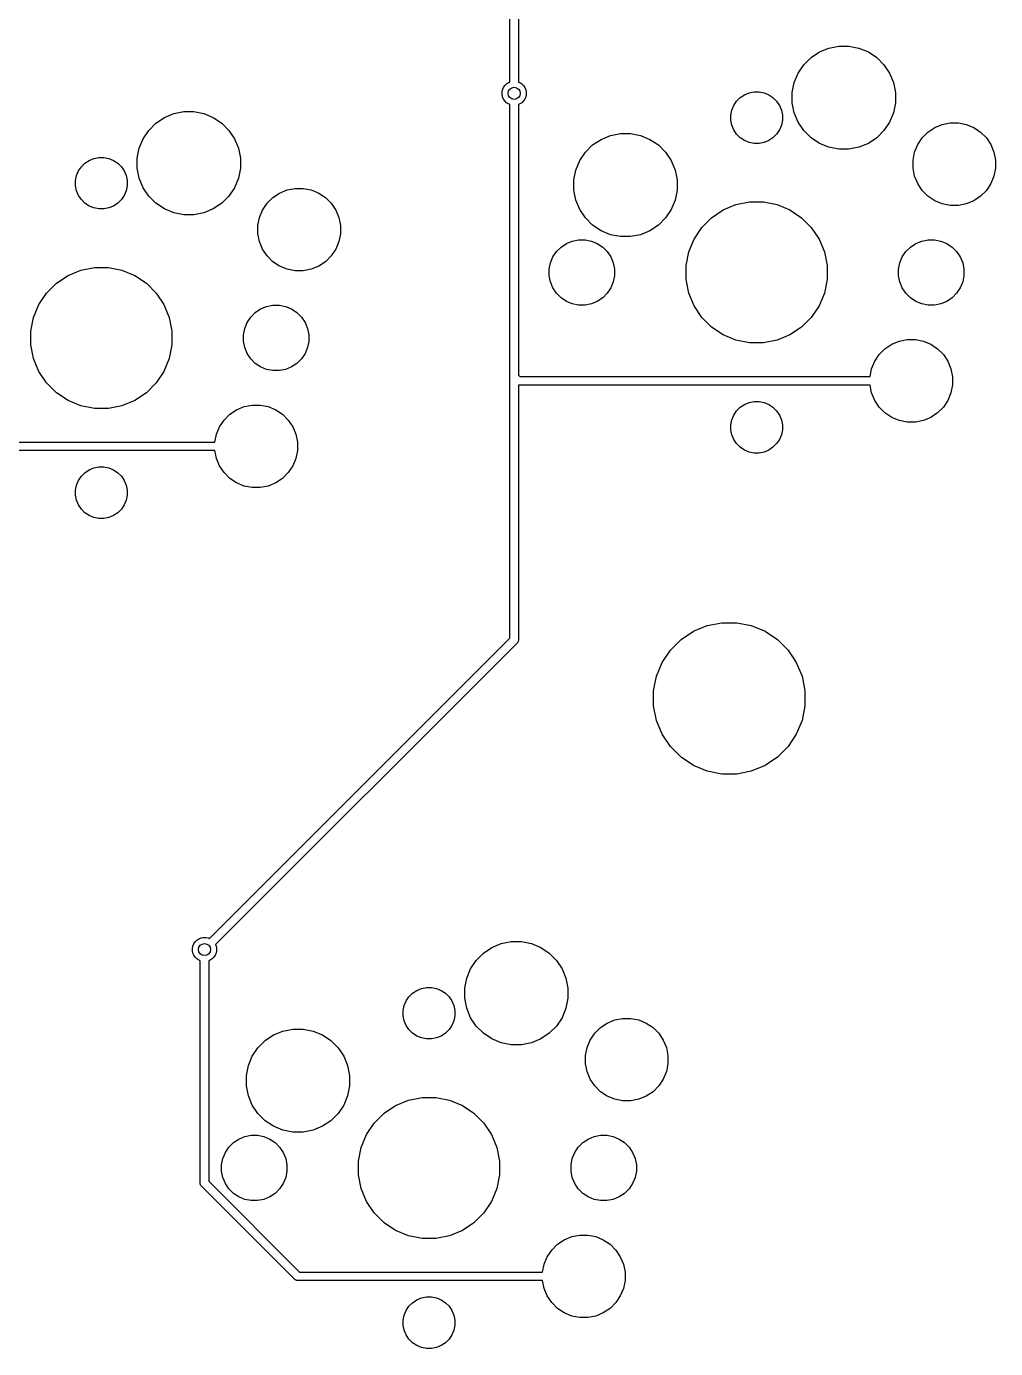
# Model space of a CAD drawing. Extents: x 70 to 347, y -163 to -55.
# Drawn here: x 120.53 to 148.71, y -152.01 to -113.57 of the extents above; entities that cross this region are included whole.
import ezdxf

# ---------------------------------------------------------------- set-up
doc = ezdxf.new("R2010")
doc.units = 0
doc.layers.add('BLACK', color=7, linetype='CONTINUOUS')

msp = doc.modelspace()

# ---------------------------------------------------------------- linework, layer by layer
at = {"layer": 'BLACK', "linetype": 'CONTINUOUS'}
for p, q in [((134.584, -115.192), (134.584, -104.845)), ((134.834, -104.951), (134.834, -115.192)), ((143.86, -114.204), (144.15, -114.146)), ((144.15, -114.146), (144.445, -114.146)), ((144.445, -114.146), (144.735, -114.204)), ((143.132, -114.69), (143.341, -114.481)), ((143.341, -114.481), (143.587, -114.317)), ((143.587, -114.317), (143.86, -114.204)), ((144.735, -114.204), (145.008, -114.317)), ((145.008, -114.317), (145.254, -114.481)), ((145.254, -114.481), (145.463, -114.69)), ((142.968, -114.936), (143.132, -114.69)), ((145.463, -114.69), (145.627, -114.936)), ((134.399, -115.353), (134.437, -115.296)), ((134.437, -115.296), (134.486, -115.247)), ((134.486, -115.247), (134.543, -115.209)), ((134.543, -115.209), (134.584, -115.192)), ((134.834, -115.192), (134.875, -115.209)), ((134.875, -115.209), (134.932, -115.247)), ((134.932, -115.247), (134.981, -115.296)), ((134.981, -115.296), (135.019, -115.353)), ((142.797, -115.498), (142.855, -115.209)), ((142.855, -115.209), (142.968, -114.936)), ((145.627, -114.936), (145.74, -115.209)), ((145.74, -115.209), (145.797, -115.498)), ((134.359, -115.485), (134.372, -115.417)), ((134.359, -115.554), (134.359, -115.485)), ((134.372, -115.621), (134.359, -115.554)), ((134.372, -115.417), (134.399, -115.353)), ((134.399, -115.685), (134.372, -115.621)), ((134.437, -115.742), (134.399, -115.685)), ((135.019, -115.685), (134.981, -115.742)), ((135.019, -115.353), (135.045, -115.417)), ((135.045, -115.621), (135.019, -115.685)), ((135.045, -115.417), (135.059, -115.485)), ((135.059, -115.554), (135.045, -115.621)), ((135.059, -115.485), (135.059, -115.554)), ((141.175, -115.748), (141.279, -115.644)), ((141.279, -115.644), (141.402, -115.562)), ((141.402, -115.562), (141.539, -115.505)), ((141.539, -115.505), (141.684, -115.476)), ((141.684, -115.476), (141.831, -115.476)), ((141.831, -115.476), (141.976, -115.505)), ((141.976, -115.505), (142.113, -115.562)), ((142.113, -115.562), (142.235, -115.644)), ((142.235, -115.644), (142.34, -115.748)), ((142.797, -115.794), (142.797, -115.498)), ((145.797, -115.498), (145.797, -115.794)), ((124.81, -116.109), (125.1, -116.051)), ((125.1, -116.051), (125.395, -116.051)), ((125.395, -116.051), (125.685, -116.109)), ((134.486, -115.791), (134.437, -115.742)), ((134.543, -115.829), (134.486, -115.791)), ((134.584, -115.846), (134.543, -115.829)), ((134.584, -123.755), (134.584, -115.846)), ((134.875, -115.829), (134.834, -115.846)), ((134.834, -115.846), (134.834, -123.71)), ((134.932, -115.791), (134.875, -115.829)), ((134.981, -115.742), (134.932, -115.791)), ((141.007, -116.152), (141.036, -116.007)), ((141.036, -116.007), (141.093, -115.871)), ((141.093, -115.871), (141.175, -115.748)), ((142.34, -115.748), (142.422, -115.871)), ((142.422, -115.871), (142.479, -116.007)), ((142.479, -116.007), (142.507, -116.152)), ((142.855, -116.084), (142.797, -115.794)), ((145.797, -115.794), (145.74, -116.084)), ((124.082, -116.595), (124.291, -116.386)), ((124.291, -116.386), (124.537, -116.222)), ((124.537, -116.222), (124.81, -116.109)), ((125.685, -116.109), (125.958, -116.222)), ((125.958, -116.222), (126.204, -116.386)), ((126.204, -116.386), (126.413, -116.595)), ((141.007, -116.3), (141.007, -116.152)), ((141.036, -116.445), (141.007, -116.3)), ((141.093, -116.581), (141.036, -116.445)), ((142.479, -116.445), (142.422, -116.581)), ((142.507, -116.3), (142.479, -116.445)), ((142.507, -116.152), (142.507, -116.3)), ((142.968, -116.357), (142.855, -116.084)), ((143.132, -116.602), (142.968, -116.357)), ((145.627, -116.357), (145.463, -116.602)), ((145.74, -116.084), (145.627, -116.357)), ((146.939, -116.513), (147.157, -116.422)), ((147.157, -116.422), (147.389, -116.376)), ((147.389, -116.376), (147.626, -116.376)), ((147.626, -116.376), (147.857, -116.422)), ((147.857, -116.422), (148.076, -116.513)), ((123.805, -117.114), (123.918, -116.841)), ((123.918, -116.841), (124.082, -116.595)), ((126.413, -116.595), (126.577, -116.841)), ((126.577, -116.841), (126.69, -117.114)), ((137.237, -116.857), (137.51, -116.744)), ((137.51, -116.744), (137.8, -116.686)), ((137.8, -116.686), (138.095, -116.686)), ((138.095, -116.686), (138.385, -116.744)), ((138.385, -116.744), (138.658, -116.857)), ((141.175, -116.704), (141.093, -116.581)), ((141.279, -116.809), (141.175, -116.704)), ((141.402, -116.891), (141.279, -116.809)), ((142.235, -116.809), (142.113, -116.891)), ((142.34, -116.704), (142.235, -116.809)), ((142.422, -116.581), (142.34, -116.704)), ((143.341, -116.811), (143.132, -116.602)), ((143.587, -116.975), (143.341, -116.811)), ((145.254, -116.811), (145.008, -116.975)), ((145.463, -116.602), (145.254, -116.811)), ((146.444, -117.008), (146.575, -116.811)), ((146.575, -116.811), (146.742, -116.644)), ((146.742, -116.644), (146.939, -116.513)), ((148.076, -116.513), (148.272, -116.644)), ((148.272, -116.644), (148.439, -116.811)), ((148.439, -116.811), (148.571, -117.008)), ((123.747, -117.403), (123.805, -117.114)), ((126.69, -117.114), (126.747, -117.403)), ((136.618, -117.476), (136.782, -117.23)), ((136.782, -117.23), (136.991, -117.021)), ((136.991, -117.021), (137.237, -116.857)), ((138.658, -116.857), (138.904, -117.021)), ((138.904, -117.021), (139.113, -117.23)), ((139.113, -117.23), (139.277, -117.476)), ((141.539, -116.947), (141.402, -116.891)), ((141.684, -116.976), (141.539, -116.947)), ((141.831, -116.976), (141.684, -116.976)), ((141.976, -116.947), (141.831, -116.976)), ((142.113, -116.891), (141.976, -116.947)), ((143.86, -117.089), (143.587, -116.975)), ((144.15, -117.146), (143.86, -117.089)), ((144.445, -117.146), (144.15, -117.146)), ((144.735, -117.089), (144.445, -117.146)), ((145.008, -116.975), (144.735, -117.089)), ((146.307, -117.458), (146.354, -117.226)), ((146.354, -117.226), (146.444, -117.008)), ((148.571, -117.008), (148.661, -117.226)), ((148.661, -117.226), (148.707, -117.458)), ((122.125, -117.653), (122.229, -117.549)), ((122.229, -117.549), (122.352, -117.467)), ((122.352, -117.467), (122.489, -117.41)), ((122.489, -117.41), (122.634, -117.381)), ((122.634, -117.381), (122.781, -117.381)), ((122.781, -117.381), (122.926, -117.41)), ((122.926, -117.41), (123.063, -117.467)), ((123.063, -117.467), (123.185, -117.549)), ((123.185, -117.549), (123.29, -117.653)), ((123.747, -117.699), (123.747, -117.403)), ((126.747, -117.403), (126.747, -117.699)), ((136.505, -117.749), (136.618, -117.476)), ((139.277, -117.476), (139.39, -117.749)), ((146.307, -117.694), (146.307, -117.458)), ((148.707, -117.458), (148.707, -117.694)), ((121.957, -118.057), (121.986, -117.912)), ((121.986, -117.912), (122.043, -117.776)), ((122.043, -117.776), (122.125, -117.653)), ((123.29, -117.653), (123.372, -117.776)), ((123.372, -117.776), (123.429, -117.912)), ((123.429, -117.912), (123.457, -118.057)), ((123.805, -117.989), (123.747, -117.699)), ((123.918, -118.262), (123.805, -117.989)), ((126.69, -117.989), (126.577, -118.262)), ((126.747, -117.699), (126.69, -117.989)), ((136.447, -118.038), (136.505, -117.749)), ((139.39, -117.749), (139.447, -118.038)), ((146.354, -117.926), (146.307, -117.694)), ((146.444, -118.145), (146.354, -117.926)), ((148.661, -117.926), (148.571, -118.145)), ((148.707, -117.694), (148.661, -117.926)), ((121.957, -118.205), (121.957, -118.057)), ((121.986, -118.35), (121.957, -118.205)), ((122.043, -118.486), (121.986, -118.35)), ((123.429, -118.35), (123.372, -118.486)), ((123.457, -118.205), (123.429, -118.35)), ((123.457, -118.057), (123.457, -118.205)), ((124.082, -118.507), (123.918, -118.262)), ((126.577, -118.262), (126.413, -118.507)), ((127.889, -118.418), (128.107, -118.327)), ((128.107, -118.327), (128.339, -118.281)), ((128.339, -118.281), (128.576, -118.281)), ((128.576, -118.281), (128.807, -118.327)), ((128.807, -118.327), (129.026, -118.418)), ((136.447, -118.334), (136.447, -118.038)), ((136.505, -118.624), (136.447, -118.334)), ((139.447, -118.334), (139.39, -118.624)), ((139.447, -118.038), (139.447, -118.334)), ((146.575, -118.341), (146.444, -118.145)), ((146.742, -118.508), (146.575, -118.341)), ((148.439, -118.341), (148.272, -118.508)), ((148.571, -118.145), (148.439, -118.341)), ((122.125, -118.609), (122.043, -118.486)), ((122.229, -118.714), (122.125, -118.609)), ((122.352, -118.796), (122.229, -118.714)), ((123.185, -118.714), (123.063, -118.796)), ((123.29, -118.609), (123.185, -118.714)), ((123.372, -118.486), (123.29, -118.609)), ((124.291, -118.716), (124.082, -118.507)), ((124.537, -118.88), (124.291, -118.716)), ((126.204, -118.716), (125.958, -118.88)), ((126.413, -118.507), (126.204, -118.716)), ((127.394, -118.913), (127.525, -118.716)), ((127.525, -118.716), (127.692, -118.549)), ((127.692, -118.549), (127.889, -118.418)), ((129.026, -118.418), (129.222, -118.549)), ((129.222, -118.549), (129.389, -118.716)), ((129.389, -118.716), (129.521, -118.913)), ((136.618, -118.897), (136.505, -118.624)), ((139.39, -118.624), (139.277, -118.897)), ((140.786, -118.91), (141.159, -118.755)), ((141.159, -118.755), (141.555, -118.676)), ((141.555, -118.676), (141.959, -118.676)), ((141.959, -118.676), (142.355, -118.755)), ((142.355, -118.755), (142.728, -118.91)), ((146.939, -118.64), (146.742, -118.508)), ((147.157, -118.73), (146.939, -118.64)), ((147.389, -118.776), (147.157, -118.73)), ((147.857, -118.73), (147.626, -118.776)), ((148.076, -118.64), (147.857, -118.73)), ((148.272, -118.508), (148.076, -118.64)), ((122.489, -118.852), (122.352, -118.796)), ((122.634, -118.881), (122.489, -118.852)), ((122.781, -118.881), (122.634, -118.881)), ((122.926, -118.852), (122.781, -118.881)), ((123.063, -118.796), (122.926, -118.852)), ((124.81, -118.994), (124.537, -118.88)), ((125.1, -119.051), (124.81, -118.994)), ((125.395, -119.051), (125.1, -119.051)), ((125.685, -118.994), (125.395, -119.051)), ((125.958, -118.88), (125.685, -118.994)), ((127.257, -119.363), (127.304, -119.131)), ((127.304, -119.131), (127.394, -118.913)), ((129.521, -118.913), (129.611, -119.131)), ((129.611, -119.131), (129.657, -119.363)), ((136.782, -119.142), (136.618, -118.897)), ((136.991, -119.351), (136.782, -119.142)), ((139.113, -119.142), (138.904, -119.351)), ((139.277, -118.897), (139.113, -119.142)), ((140.165, -119.419), (140.451, -119.134)), ((140.451, -119.134), (140.786, -118.91)), ((142.728, -118.91), (143.064, -119.134)), ((143.064, -119.134), (143.35, -119.419)), ((147.626, -118.776), (147.389, -118.776)), ((127.257, -119.599), (127.257, -119.363)), ((129.657, -119.363), (129.657, -119.599)), ((137.237, -119.515), (136.991, -119.351)), ((137.51, -119.629), (137.237, -119.515)), ((138.658, -119.515), (138.385, -119.629)), ((138.904, -119.351), (138.658, -119.515)), ((139.941, -119.755), (140.165, -119.419)), ((143.35, -119.419), (143.574, -119.755)), ((127.304, -119.831), (127.257, -119.599)), ((127.394, -120.05), (127.304, -119.831)), ((129.611, -119.831), (129.521, -120.05)), ((129.657, -119.599), (129.611, -119.831)), ((136.072, -119.988), (136.227, -119.884)), ((136.227, -119.884), (136.4, -119.813)), ((136.4, -119.813), (136.584, -119.776)), ((136.584, -119.776), (136.771, -119.776)), ((136.771, -119.776), (136.955, -119.813)), ((136.955, -119.813), (137.127, -119.884)), ((137.127, -119.884), (137.283, -119.988)), ((137.8, -119.686), (137.51, -119.629)), ((138.095, -119.686), (137.8, -119.686)), ((138.385, -119.629), (138.095, -119.686)), ((139.786, -120.128), (139.941, -119.755)), ((143.574, -119.755), (143.729, -120.128)), ((146.232, -119.988), (146.387, -119.884)), ((146.387, -119.884), (146.56, -119.813)), ((146.56, -119.813), (146.744, -119.776)), ((146.744, -119.776), (146.931, -119.776)), ((146.931, -119.776), (147.115, -119.813)), ((147.115, -119.813), (147.287, -119.884)), ((147.287, -119.884), (147.443, -119.988)), ((127.525, -120.246), (127.394, -120.05)), ((127.692, -120.413), (127.525, -120.246)), ((129.389, -120.246), (129.222, -120.413)), ((129.521, -120.05), (129.389, -120.246)), ((135.764, -120.449), (135.836, -120.276)), ((135.836, -120.276), (135.939, -120.121)), ((135.939, -120.121), (136.072, -119.988)), ((137.283, -119.988), (137.415, -120.121)), ((137.415, -120.121), (137.519, -120.276)), ((137.519, -120.276), (137.591, -120.449)), ((139.707, -120.524), (139.786, -120.128)), ((143.729, -120.128), (143.807, -120.524)), ((145.924, -120.449), (145.996, -120.276)), ((145.996, -120.276), (146.099, -120.121)), ((146.099, -120.121), (146.232, -119.988)), ((147.443, -119.988), (147.575, -120.121)), ((147.575, -120.121), (147.679, -120.276)), ((147.679, -120.276), (147.751, -120.449)), ((121.736, -120.815), (122.109, -120.66)), ((122.109, -120.66), (122.505, -120.581)), ((122.505, -120.581), (122.909, -120.581)), ((122.909, -120.581), (123.305, -120.66)), ((123.305, -120.66), (123.678, -120.815)), ((127.889, -120.545), (127.692, -120.413)), ((128.107, -120.635), (127.889, -120.545)), ((128.339, -120.681), (128.107, -120.635)), ((128.576, -120.681), (128.339, -120.681)), ((128.807, -120.635), (128.576, -120.681)), ((129.026, -120.545), (128.807, -120.635)), ((129.222, -120.413), (129.026, -120.545)), ((135.727, -120.633), (135.764, -120.449)), ((135.727, -120.82), (135.727, -120.633)), ((137.591, -120.449), (137.627, -120.633)), ((137.627, -120.633), (137.627, -120.82)), ((139.707, -120.928), (139.707, -120.524)), ((143.807, -120.524), (143.807, -120.928)), ((145.887, -120.633), (145.924, -120.449)), ((145.887, -120.82), (145.887, -120.633)), ((147.751, -120.449), (147.787, -120.633)), ((147.787, -120.633), (147.787, -120.82)), ((121.115, -121.324), (121.401, -121.039)), ((121.401, -121.039), (121.736, -120.815)), ((123.678, -120.815), (124.014, -121.039)), ((124.014, -121.039), (124.3, -121.324)), ((135.764, -121.003), (135.727, -120.82)), ((135.836, -121.176), (135.764, -121.003)), ((137.591, -121.003), (137.519, -121.176)), ((137.627, -120.82), (137.591, -121.003)), ((139.786, -121.324), (139.707, -120.928)), ((143.807, -120.928), (143.729, -121.324)), ((145.924, -121.003), (145.887, -120.82)), ((145.996, -121.176), (145.924, -121.003)), ((147.751, -121.003), (147.679, -121.176)), ((147.787, -120.82), (147.751, -121.003)), ((120.891, -121.66), (121.115, -121.324)), ((124.3, -121.324), (124.524, -121.66)), ((135.939, -121.332), (135.836, -121.176)), ((136.072, -121.464), (135.939, -121.332)), ((137.415, -121.332), (137.283, -121.464)), ((137.519, -121.176), (137.415, -121.332)), ((139.941, -121.697), (139.786, -121.324)), ((143.729, -121.324), (143.574, -121.697)), ((146.099, -121.332), (145.996, -121.176)), ((146.232, -121.464), (146.099, -121.332)), ((147.575, -121.332), (147.443, -121.464)), ((147.679, -121.176), (147.575, -121.332)), ((120.736, -122.033), (120.891, -121.66)), ((124.524, -121.66), (124.679, -122.033)), ((127.182, -121.893), (127.337, -121.789)), ((127.337, -121.789), (127.51, -121.718)), ((127.51, -121.718), (127.694, -121.681)), ((127.694, -121.681), (127.881, -121.681)), ((127.881, -121.681), (128.064, -121.718)), ((128.064, -121.718), (128.237, -121.789)), ((128.237, -121.789), (128.393, -121.893)), ((136.227, -121.568), (136.072, -121.464)), ((136.4, -121.64), (136.227, -121.568)), ((136.584, -121.676), (136.4, -121.64)), ((136.771, -121.676), (136.584, -121.676)), ((136.955, -121.64), (136.771, -121.676)), ((137.127, -121.568), (136.955, -121.64)), ((137.283, -121.464), (137.127, -121.568)), ((140.165, -122.033), (139.941, -121.697)), ((143.574, -121.697), (143.35, -122.033)), ((146.387, -121.568), (146.232, -121.464)), ((146.56, -121.64), (146.387, -121.568)), ((146.744, -121.676), (146.56, -121.64)), ((146.931, -121.676), (146.744, -121.676)), ((147.115, -121.64), (146.931, -121.676)), ((147.287, -121.568), (147.115, -121.64)), ((147.443, -121.464), (147.287, -121.568)), ((120.657, -122.429), (120.736, -122.033)), ((124.679, -122.033), (124.757, -122.429)), ((126.874, -122.354), (126.946, -122.181)), ((126.946, -122.181), (127.049, -122.026)), ((127.049, -122.026), (127.182, -121.893)), ((128.393, -121.893), (128.525, -122.026)), ((128.525, -122.026), (128.629, -122.181)), ((128.629, -122.181), (128.701, -122.354)), ((140.451, -122.319), (140.165, -122.033)), ((143.35, -122.033), (143.064, -122.319)), ((120.657, -122.833), (120.657, -122.429)), ((124.757, -122.429), (124.757, -122.833)), ((126.837, -122.538), (126.874, -122.354)), ((126.837, -122.725), (126.837, -122.538)), ((128.701, -122.354), (128.737, -122.538)), ((128.737, -122.538), (128.737, -122.725)), ((140.786, -122.543), (140.451, -122.319)), ((141.159, -122.697), (140.786, -122.543)), ((142.728, -122.543), (142.355, -122.697)), ((143.064, -122.319), (142.728, -122.543)), ((120.736, -123.229), (120.657, -122.833)), ((124.757, -122.833), (124.679, -123.229)), ((126.874, -122.908), (126.837, -122.725)), ((126.946, -123.081), (126.874, -122.908)), ((128.701, -122.908), (128.629, -123.081)), ((128.737, -122.725), (128.701, -122.908)), ((141.555, -122.776), (141.159, -122.697)), ((141.959, -122.776), (141.555, -122.776)), ((142.355, -122.697), (141.959, -122.776)), ((145.325, -123.111), (145.492, -122.944)), ((145.492, -122.944), (145.689, -122.813)), ((145.689, -122.813), (145.907, -122.722)), ((145.907, -122.722), (146.139, -122.676)), ((146.139, -122.676), (146.376, -122.676)), ((146.376, -122.676), (146.607, -122.722)), ((146.607, -122.722), (146.826, -122.813)), ((146.826, -122.813), (147.022, -122.944)), ((147.022, -122.944), (147.189, -123.111)), ((120.891, -123.602), (120.736, -123.229)), ((124.679, -123.229), (124.524, -123.602)), ((127.049, -123.237), (126.946, -123.081)), ((127.182, -123.369), (127.049, -123.237)), ((127.337, -123.473), (127.182, -123.369)), ((128.393, -123.369), (128.237, -123.473)), ((128.525, -123.237), (128.393, -123.369)), ((128.629, -123.081), (128.525, -123.237)), ((145.104, -123.526), (145.194, -123.308)), ((145.194, -123.308), (145.325, -123.111)), ((147.189, -123.111), (147.321, -123.308)), ((147.321, -123.308), (147.411, -123.526)), ((121.115, -123.938), (120.891, -123.602)), ((124.524, -123.602), (124.3, -123.938)), ((127.51, -123.545), (127.337, -123.473)), ((127.694, -123.581), (127.51, -123.545)), ((127.881, -123.581), (127.694, -123.581)), ((128.064, -123.545), (127.881, -123.581)), ((128.237, -123.473), (128.064, -123.545)), ((134.583, -123.762), (134.584, -123.755)), ((134.584, -123.768), (134.583, -123.762)), ((134.834, -123.71), (134.875, -123.751)), ((134.875, -123.751), (145.059, -123.751)), ((145.059, -123.751), (145.104, -123.526)), ((147.411, -123.526), (147.457, -123.758)), ((147.457, -123.758), (147.457, -123.994)), ((121.401, -124.224), (121.115, -123.938)), ((124.3, -123.938), (124.014, -124.224)), ((134.584, -131.355), (134.584, -123.768)), ((134.584, -123.768), (134.584, -123.768)), ((134.584, -123.768), (134.584, -123.768)), ((145.059, -124.001), (134.834, -124.001)), ((134.834, -124.001), (134.834, -131.401)), ((145.104, -124.226), (145.059, -124.001)), ((147.457, -123.994), (147.411, -124.226)), ((121.736, -124.448), (121.401, -124.224)), ((122.109, -124.602), (121.736, -124.448)), ((123.678, -124.448), (123.305, -124.602)), ((124.014, -124.224), (123.678, -124.448)), ((141.402, -124.562), (141.539, -124.505)), ((141.539, -124.505), (141.684, -124.476)), ((141.684, -124.476), (141.831, -124.476)), ((141.831, -124.476), (141.976, -124.505)), ((141.976, -124.505), (142.113, -124.562)), ((145.194, -124.445), (145.104, -124.226)), ((145.325, -124.641), (145.194, -124.445)), ((147.321, -124.445), (147.189, -124.641)), ((147.411, -124.226), (147.321, -124.445)), ((122.505, -124.681), (122.109, -124.602)), ((122.909, -124.681), (122.505, -124.681)), ((123.305, -124.602), (122.909, -124.681)), ((126.275, -125.016), (126.442, -124.849)), ((126.442, -124.849), (126.639, -124.718)), ((126.639, -124.718), (126.857, -124.627)), ((126.857, -124.627), (127.089, -124.581)), ((127.089, -124.581), (127.326, -124.581)), ((127.326, -124.581), (127.557, -124.627)), ((127.557, -124.627), (127.776, -124.718)), ((127.776, -124.718), (127.972, -124.849)), ((127.972, -124.849), (128.139, -125.016)), ((141.036, -125.007), (141.093, -124.871)), ((141.093, -124.871), (141.175, -124.748)), ((141.175, -124.748), (141.279, -124.644)), ((141.279, -124.644), (141.402, -124.562)), ((142.113, -124.562), (142.235, -124.644)), ((142.235, -124.644), (142.34, -124.748)), ((142.34, -124.748), (142.422, -124.871)), ((142.422, -124.871), (142.479, -125.007)), ((145.492, -124.808), (145.325, -124.641)), ((145.689, -124.94), (145.492, -124.808)), ((147.022, -124.808), (146.826, -124.94)), ((147.189, -124.641), (147.022, -124.808)), ((126.054, -125.431), (126.144, -125.213)), ((126.144, -125.213), (126.275, -125.016)), ((128.139, -125.016), (128.271, -125.213)), ((128.271, -125.213), (128.361, -125.431)), ((141.007, -125.152), (141.036, -125.007)), ((141.007, -125.3), (141.007, -125.152)), ((141.036, -125.445), (141.007, -125.3)), ((142.479, -125.007), (142.507, -125.152)), ((142.507, -125.3), (142.479, -125.445)), ((142.507, -125.152), (142.507, -125.3)), ((145.907, -125.03), (145.689, -124.94)), ((146.139, -125.076), (145.907, -125.03)), ((146.376, -125.076), (146.139, -125.076)), ((146.607, -125.03), (146.376, -125.076)), ((146.826, -124.94), (146.607, -125.03)), ((115.784, -125.656), (126.009, -125.656)), ((126.009, -125.656), (126.054, -125.431)), ((128.361, -125.431), (128.407, -125.663)), ((128.407, -125.663), (128.407, -125.899)), ((141.093, -125.581), (141.036, -125.445)), ((141.175, -125.704), (141.093, -125.581)), ((142.422, -125.581), (142.34, -125.704)), ((142.479, -125.445), (142.422, -125.581)), ((126.009, -125.906), (115.784, -125.906)), ((126.054, -126.131), (126.009, -125.906)), ((128.407, -125.899), (128.361, -126.131)), ((141.279, -125.809), (141.175, -125.704)), ((141.402, -125.891), (141.279, -125.809)), ((141.539, -125.947), (141.402, -125.891)), ((141.684, -125.976), (141.539, -125.947)), ((141.831, -125.976), (141.684, -125.976)), ((141.976, -125.947), (141.831, -125.976)), ((142.113, -125.891), (141.976, -125.947)), ((142.235, -125.809), (142.113, -125.891)), ((142.34, -125.704), (142.235, -125.809)), ((122.352, -126.467), (122.489, -126.41)), ((122.489, -126.41), (122.634, -126.381)), ((122.634, -126.381), (122.781, -126.381)), ((122.781, -126.381), (122.926, -126.41)), ((122.926, -126.41), (123.063, -126.467)), ((126.144, -126.35), (126.054, -126.131)), ((126.275, -126.546), (126.144, -126.35)), ((128.271, -126.35), (128.139, -126.546)), ((128.361, -126.131), (128.271, -126.35)), ((121.986, -126.912), (122.043, -126.776)), ((122.043, -126.776), (122.125, -126.653)), ((122.125, -126.653), (122.229, -126.549)), ((122.229, -126.549), (122.352, -126.467)), ((123.063, -126.467), (123.185, -126.549)), ((123.185, -126.549), (123.29, -126.653)), ((123.29, -126.653), (123.372, -126.776)), ((123.372, -126.776), (123.429, -126.912)), ((126.442, -126.713), (126.275, -126.546)), ((126.639, -126.845), (126.442, -126.713)), ((127.972, -126.713), (127.776, -126.845)), ((128.139, -126.546), (127.972, -126.713)), ((121.957, -127.057), (121.986, -126.912)), ((121.957, -127.205), (121.957, -127.057)), ((121.986, -127.35), (121.957, -127.205)), ((123.429, -126.912), (123.457, -127.057)), ((123.457, -127.205), (123.429, -127.35)), ((123.457, -127.057), (123.457, -127.205)), ((126.857, -126.935), (126.639, -126.845)), ((127.089, -126.981), (126.857, -126.935)), ((127.326, -126.981), (127.089, -126.981)), ((127.557, -126.935), (127.326, -126.981)), ((127.776, -126.845), (127.557, -126.935)), ((122.043, -127.486), (121.986, -127.35)), ((122.125, -127.609), (122.043, -127.486)), ((122.229, -127.714), (122.125, -127.609)), ((123.29, -127.609), (123.185, -127.714)), ((123.372, -127.486), (123.29, -127.609)), ((123.429, -127.35), (123.372, -127.486)), ((122.352, -127.796), (122.229, -127.714)), ((122.489, -127.852), (122.352, -127.796)), ((122.634, -127.881), (122.489, -127.852)), ((122.781, -127.881), (122.634, -127.881)), ((122.926, -127.852), (122.781, -127.881)), ((123.063, -127.796), (122.926, -127.852)), ((123.185, -127.714), (123.063, -127.796)), ((139.922, -131.159), (140.322, -130.993)), ((140.322, -130.993), (140.747, -130.909)), ((140.747, -130.909), (141.18, -130.909)), ((141.18, -130.909), (141.605, -130.993)), ((141.605, -130.993), (142.006, -131.159)), ((125.847, -140.092), (134.584, -131.355)), ((134.829, -131.441), (134.825, -131.455)), ((134.832, -131.431), (134.829, -131.441)), ((134.834, -131.413), (134.832, -131.431)), ((134.834, -131.401), (134.834, -131.407)), ((134.834, -131.407), (134.834, -131.413)), ((134.834, -131.413), (134.834, -131.413)), ((139.255, -131.706), (139.561, -131.4)), ((139.561, -131.4), (139.922, -131.159)), ((142.006, -131.159), (142.366, -131.4)), ((142.366, -131.4), (142.673, -131.706)), ((134.793, -131.5), (126.024, -140.268)), ((134.798, -131.496), (134.793, -131.5)), ((134.802, -131.491), (134.798, -131.496)), ((134.813, -131.477), (134.802, -131.491)), ((134.802, -131.491), (134.802, -131.491)), ((134.825, -131.455), (134.813, -131.477)), ((139.014, -132.067), (139.255, -131.706)), ((142.673, -131.706), (142.913, -132.067)), ((138.848, -132.467), (139.014, -132.067)), ((142.913, -132.067), (143.079, -132.467)), ((138.764, -132.892), (138.848, -132.467)), ((143.079, -132.467), (143.164, -132.892)), ((138.764, -133.325), (138.764, -132.892)), ((143.164, -132.892), (143.164, -133.325)), ((138.848, -133.75), (138.764, -133.325)), ((143.164, -133.325), (143.079, -133.75)), ((139.014, -134.151), (138.848, -133.75)), ((143.079, -133.75), (142.913, -134.151)), ((139.255, -134.511), (139.014, -134.151)), ((139.561, -134.818), (139.255, -134.511)), ((142.673, -134.511), (142.366, -134.818)), ((142.913, -134.151), (142.673, -134.511)), ((139.922, -135.058), (139.561, -134.818)), ((142.366, -134.818), (142.006, -135.058)), ((140.322, -135.224), (139.922, -135.058)), ((140.747, -135.309), (140.322, -135.224)), ((141.605, -135.224), (141.18, -135.309)), ((142.006, -135.058), (141.605, -135.224)), ((141.18, -135.309), (140.747, -135.309)), ((125.368, -140.309), (125.394, -140.245)), ((125.394, -140.245), (125.433, -140.188)), ((125.433, -140.188), (125.481, -140.139)), ((125.481, -140.139), (125.539, -140.101)), ((125.539, -140.101), (125.603, -140.075)), ((125.603, -140.075), (125.67, -140.061)), ((125.67, -140.061), (125.739, -140.061)), ((125.739, -140.061), (125.807, -140.075)), ((125.807, -140.075), (125.847, -140.092)), ((126.024, -140.268), (126.041, -140.309)), ((134.062, -140.352), (134.335, -140.239)), ((134.335, -140.239), (134.625, -140.181)), ((134.625, -140.181), (134.92, -140.181)), ((134.92, -140.181), (135.21, -140.239)), ((135.21, -140.239), (135.483, -140.352)), ((125.355, -140.377), (125.368, -140.309)), ((125.355, -140.446), (125.355, -140.377)), ((125.368, -140.513), (125.355, -140.446)), ((125.394, -140.577), (125.368, -140.513)), ((125.433, -140.634), (125.394, -140.577)), ((125.481, -140.683), (125.433, -140.634)), ((125.976, -140.634), (125.928, -140.683)), ((126.015, -140.577), (125.976, -140.634)), ((126.041, -140.513), (126.015, -140.577)), ((126.041, -140.309), (126.055, -140.377)), ((126.055, -140.446), (126.041, -140.513)), ((126.055, -140.377), (126.055, -140.446)), ((133.607, -140.725), (133.816, -140.516)), ((133.816, -140.516), (134.062, -140.352)), ((135.483, -140.352), (135.729, -140.516)), ((135.729, -140.516), (135.938, -140.725)), ((125.539, -140.721), (125.481, -140.683)), ((125.58, -140.738), (125.539, -140.721)), ((125.58, -147.194), (125.58, -140.738)), ((125.87, -140.721), (125.83, -140.738)), ((125.83, -140.738), (125.83, -147.149)), ((125.928, -140.683), (125.87, -140.721)), ((133.33, -141.244), (133.443, -140.971)), ((133.443, -140.971), (133.607, -140.725)), ((135.938, -140.725), (136.102, -140.971)), ((136.102, -140.971), (136.215, -141.244)), ((133.272, -141.533), (133.33, -141.244)), ((136.215, -141.244), (136.272, -141.533)), ((131.568, -141.906), (131.65, -141.783)), ((131.65, -141.783), (131.754, -141.679)), ((131.754, -141.679), (131.877, -141.597)), ((131.877, -141.597), (132.014, -141.54)), ((132.014, -141.54), (132.159, -141.511)), ((132.159, -141.511), (132.306, -141.511)), ((132.306, -141.511), (132.451, -141.54)), ((132.451, -141.54), (132.588, -141.597)), ((132.588, -141.597), (132.71, -141.679)), ((132.71, -141.679), (132.815, -141.783)), ((132.815, -141.783), (132.897, -141.906)), ((133.272, -141.829), (133.272, -141.533)), ((133.33, -142.119), (133.272, -141.829)), ((136.272, -141.829), (136.215, -142.119)), ((136.272, -141.533), (136.272, -141.829)), ((131.482, -142.187), (131.511, -142.042)), ((131.482, -142.335), (131.482, -142.187)), ((131.511, -142.042), (131.568, -141.906)), ((132.897, -141.906), (132.954, -142.042)), ((132.954, -142.042), (132.982, -142.187)), ((132.982, -142.187), (132.982, -142.335)), ((133.443, -142.392), (133.33, -142.119)), ((136.215, -142.119), (136.102, -142.392)), ((131.511, -142.48), (131.482, -142.335)), ((131.568, -142.616), (131.511, -142.48)), ((132.954, -142.48), (132.897, -142.616)), ((132.982, -142.335), (132.954, -142.48)), ((133.607, -142.637), (133.443, -142.392)), ((136.102, -142.392), (135.938, -142.637)), ((137.217, -142.679), (137.414, -142.548)), ((137.414, -142.548), (137.632, -142.457)), ((137.632, -142.457), (137.864, -142.411)), ((137.864, -142.411), (138.101, -142.411)), ((138.101, -142.411), (138.332, -142.457)), ((138.332, -142.457), (138.551, -142.548)), ((138.551, -142.548), (138.747, -142.679)), ((127.466, -143.056), (127.712, -142.892)), ((127.712, -142.892), (127.985, -142.779)), ((127.985, -142.779), (128.275, -142.721)), ((128.275, -142.721), (128.57, -142.721)), ((128.57, -142.721), (128.86, -142.779)), ((128.86, -142.779), (129.133, -142.892)), ((129.133, -142.892), (129.379, -143.056)), ((131.65, -142.739), (131.568, -142.616)), ((131.754, -142.844), (131.65, -142.739)), ((131.877, -142.926), (131.754, -142.844)), ((132.014, -142.982), (131.877, -142.926)), ((132.159, -143.011), (132.014, -142.982)), ((132.451, -142.982), (132.306, -143.011)), ((132.588, -142.926), (132.451, -142.982)), ((132.71, -142.844), (132.588, -142.926)), ((132.815, -142.739), (132.71, -142.844)), ((132.897, -142.616), (132.815, -142.739)), ((133.816, -142.846), (133.607, -142.637)), ((134.062, -143.01), (133.816, -142.846)), ((135.729, -142.846), (135.483, -143.01)), ((135.938, -142.637), (135.729, -142.846)), ((136.919, -143.043), (137.05, -142.846)), ((137.05, -142.846), (137.217, -142.679)), ((138.747, -142.679), (138.914, -142.846)), ((138.914, -142.846), (139.046, -143.043)), ((127.093, -143.511), (127.257, -143.265)), ((127.257, -143.265), (127.466, -143.056)), ((129.379, -143.056), (129.588, -143.265)), ((129.588, -143.265), (129.752, -143.511)), ((132.306, -143.011), (132.159, -143.011)), ((134.335, -143.124), (134.062, -143.01)), ((134.625, -143.181), (134.335, -143.124)), ((134.92, -143.181), (134.625, -143.181)), ((135.21, -143.124), (134.92, -143.181)), ((135.483, -143.01), (135.21, -143.124)), ((136.782, -143.493), (136.829, -143.261)), ((136.829, -143.261), (136.919, -143.043)), ((139.046, -143.043), (139.136, -143.261)), ((139.136, -143.261), (139.182, -143.493)), ((126.98, -143.784), (127.093, -143.511)), ((129.752, -143.511), (129.865, -143.784)), ((136.782, -143.729), (136.782, -143.493)), ((136.829, -143.961), (136.782, -143.729)), ((139.182, -143.729), (139.136, -143.961)), ((139.182, -143.493), (139.182, -143.729)), ((126.922, -144.073), (126.98, -143.784)), ((126.922, -144.369), (126.922, -144.073)), ((129.865, -143.784), (129.922, -144.073)), ((129.922, -144.073), (129.922, -144.369)), ((136.919, -144.18), (136.829, -143.961)), ((139.136, -143.961), (139.046, -144.18)), ((126.98, -144.659), (126.922, -144.369)), ((129.922, -144.369), (129.865, -144.659)), ((137.05, -144.376), (136.919, -144.18)), ((137.217, -144.543), (137.05, -144.376)), ((138.914, -144.376), (138.747, -144.543)), ((139.046, -144.18), (138.914, -144.376)), ((127.093, -144.932), (126.98, -144.659)), ((129.865, -144.659), (129.752, -144.932)), ((131.261, -144.945), (131.634, -144.79)), ((131.634, -144.79), (132.03, -144.711)), ((132.03, -144.711), (132.434, -144.711)), ((132.434, -144.711), (132.83, -144.79)), ((132.83, -144.79), (133.203, -144.945)), ((137.414, -144.675), (137.217, -144.543)), ((137.632, -144.765), (137.414, -144.675)), ((137.864, -144.811), (137.632, -144.765)), ((138.101, -144.811), (137.864, -144.811)), ((138.332, -144.765), (138.101, -144.811)), ((138.551, -144.675), (138.332, -144.765)), ((138.747, -144.543), (138.551, -144.675)), ((127.257, -145.177), (127.093, -144.932)), ((127.466, -145.386), (127.257, -145.177)), ((129.588, -145.177), (129.379, -145.386)), ((129.752, -144.932), (129.588, -145.177)), ((130.64, -145.454), (130.926, -145.169)), ((130.926, -145.169), (131.261, -144.945)), ((133.203, -144.945), (133.539, -145.169)), ((133.539, -145.169), (133.825, -145.454)), ((127.712, -145.55), (127.466, -145.386)), ((127.985, -145.664), (127.712, -145.55)), ((128.275, -145.721), (127.985, -145.664)), ((128.86, -145.664), (128.57, -145.721)), ((129.133, -145.55), (128.86, -145.664)), ((129.379, -145.386), (129.133, -145.55)), ((130.416, -145.79), (130.64, -145.454)), ((133.825, -145.454), (134.049, -145.79)), ((126.414, -146.156), (126.547, -146.023)), ((126.547, -146.023), (126.702, -145.919)), ((126.702, -145.919), (126.875, -145.848)), ((126.875, -145.848), (127.059, -145.811)), ((127.059, -145.811), (127.246, -145.811)), ((127.246, -145.811), (127.429, -145.848)), ((127.429, -145.848), (127.602, -145.919)), ((127.602, -145.919), (127.758, -146.023)), ((127.758, -146.023), (127.89, -146.156)), ((128.57, -145.721), (128.275, -145.721)), ((130.261, -146.163), (130.416, -145.79)), ((134.049, -145.79), (134.204, -146.163)), ((136.574, -146.156), (136.707, -146.023)), ((136.707, -146.023), (136.862, -145.919)), ((136.862, -145.919), (137.035, -145.848)), ((137.035, -145.848), (137.219, -145.811)), ((137.219, -145.811), (137.406, -145.811)), ((137.406, -145.811), (137.589, -145.848)), ((137.589, -145.848), (137.762, -145.919)), ((137.762, -145.919), (137.918, -146.023)), ((137.918, -146.023), (138.05, -146.156)), ((126.239, -146.484), (126.311, -146.311)), ((126.311, -146.311), (126.414, -146.156)), ((127.89, -146.156), (127.994, -146.311)), ((127.994, -146.311), (128.066, -146.484)), ((130.182, -146.559), (130.261, -146.163)), ((134.204, -146.163), (134.282, -146.559)), ((136.399, -146.484), (136.471, -146.311)), ((136.471, -146.311), (136.574, -146.156)), ((138.05, -146.156), (138.154, -146.311)), ((138.154, -146.311), (138.226, -146.484)), ((126.202, -146.668), (126.239, -146.484)), ((126.202, -146.855), (126.202, -146.668)), ((128.066, -146.484), (128.102, -146.668)), ((128.102, -146.668), (128.102, -146.855)), ((130.182, -146.963), (130.182, -146.559)), ((134.282, -146.559), (134.282, -146.963)), ((136.362, -146.668), (136.399, -146.484)), ((136.362, -146.855), (136.362, -146.668)), ((138.226, -146.484), (138.262, -146.668)), ((138.262, -146.668), (138.262, -146.855)), ((125.579, -147.2), (125.58, -147.194)), ((125.58, -147.207), (125.579, -147.2)), ((125.581, -147.225), (125.58, -147.207)), ((125.58, -147.207), (125.58, -147.207)), ((125.83, -147.149), (128.467, -149.786)), ((126.239, -147.038), (126.202, -146.855)), ((126.311, -147.211), (126.239, -147.038)), ((126.414, -147.367), (126.311, -147.211)), ((127.994, -147.211), (127.89, -147.367)), ((128.066, -147.038), (127.994, -147.211)), ((128.102, -146.855), (128.066, -147.038)), ((130.261, -147.359), (130.182, -146.963)), ((134.282, -146.963), (134.204, -147.359)), ((136.399, -147.038), (136.362, -146.855)), ((136.471, -147.211), (136.399, -147.038)), ((136.574, -147.367), (136.471, -147.211)), ((138.154, -147.211), (138.05, -147.367)), ((138.226, -147.038), (138.154, -147.211)), ((138.262, -146.855), (138.226, -147.038)), ((125.589, -147.248), (125.581, -147.225)), ((125.6, -147.27), (125.589, -147.248)), ((125.616, -147.289), (125.6, -147.27)), ((125.621, -147.293), (125.616, -147.289)), ((128.323, -149.995), (125.621, -147.293)), ((126.547, -147.499), (126.414, -147.367)), ((126.702, -147.603), (126.547, -147.499)), ((127.758, -147.499), (127.602, -147.603)), ((127.89, -147.367), (127.758, -147.499)), ((130.416, -147.732), (130.261, -147.359)), ((134.204, -147.359), (134.049, -147.732)), ((136.707, -147.499), (136.574, -147.367)), ((136.862, -147.603), (136.707, -147.499)), ((137.918, -147.499), (137.762, -147.603)), ((138.05, -147.367), (137.918, -147.499)), ((126.875, -147.675), (126.702, -147.603)), ((127.059, -147.711), (126.875, -147.675)), ((127.246, -147.711), (127.059, -147.711)), ((127.429, -147.675), (127.246, -147.711)), ((127.602, -147.603), (127.429, -147.675)), ((130.64, -148.068), (130.416, -147.732)), ((134.049, -147.732), (133.825, -148.068)), ((137.035, -147.675), (136.862, -147.603)), ((137.219, -147.711), (137.035, -147.675)), ((137.406, -147.711), (137.219, -147.711)), ((137.589, -147.675), (137.406, -147.711)), ((137.762, -147.603), (137.589, -147.675)), ((130.926, -148.354), (130.64, -148.068)), ((131.261, -148.578), (130.926, -148.354)), ((133.539, -148.354), (133.203, -148.578)), ((133.825, -148.068), (133.539, -148.354)), ((131.634, -148.732), (131.261, -148.578)), ((132.03, -148.811), (131.634, -148.732)), ((132.83, -148.732), (132.434, -148.811)), ((133.203, -148.578), (132.83, -148.732)), ((136.382, -148.757), (136.614, -148.711)), ((136.614, -148.711), (136.851, -148.711)), ((136.851, -148.711), (137.082, -148.757)), ((132.434, -148.811), (132.03, -148.811)), ((135.8, -149.146), (135.967, -148.979)), ((135.967, -148.979), (136.164, -148.848)), ((136.164, -148.848), (136.382, -148.757)), ((137.082, -148.757), (137.301, -148.848)), ((137.301, -148.848), (137.497, -148.979)), ((137.497, -148.979), (137.664, -149.146)), ((135.579, -149.561), (135.669, -149.343)), ((135.669, -149.343), (135.8, -149.146)), ((137.664, -149.146), (137.796, -149.343)), ((137.796, -149.343), (137.886, -149.561)), ((128.467, -149.786), (135.534, -149.786)), ((135.534, -149.786), (135.579, -149.561)), ((137.886, -149.561), (137.932, -149.793)), ((137.932, -149.793), (137.932, -150.029)), ((128.327, -150), (128.323, -149.995)), ((128.331, -150.004), (128.327, -150)), ((128.343, -150.014), (128.331, -150.004)), ((128.331, -150.004), (128.331, -150.004)), ((128.346, -150.016), (128.343, -150.014)), ((128.367, -150.027), (128.346, -150.016)), ((128.391, -150.034), (128.367, -150.027)), ((128.409, -150.036), (128.391, -150.034)), ((128.415, -150.037), (128.409, -150.036)), ((128.409, -150.036), (128.409, -150.036)), ((128.422, -150.036), (128.415, -150.037)), ((135.534, -150.036), (128.422, -150.036)), ((135.579, -150.261), (135.534, -150.036)), ((135.669, -150.48), (135.579, -150.261)), ((137.886, -150.261), (137.796, -150.48)), ((137.932, -150.029), (137.886, -150.261)), ((131.754, -150.679), (131.877, -150.597)), ((131.877, -150.597), (132.014, -150.54)), ((132.014, -150.54), (132.159, -150.511)), ((132.159, -150.511), (132.306, -150.511)), ((132.306, -150.511), (132.451, -150.54)), ((132.451, -150.54), (132.588, -150.597)), ((132.588, -150.597), (132.71, -150.679)), ((135.8, -150.676), (135.669, -150.48)), ((137.796, -150.48), (137.664, -150.676)), ((131.482, -151.187), (131.511, -151.042)), ((131.511, -151.042), (131.568, -150.906)), ((131.568, -150.906), (131.65, -150.783)), ((131.65, -150.783), (131.754, -150.679)), ((132.71, -150.679), (132.815, -150.783)), ((132.815, -150.783), (132.897, -150.906)), ((132.897, -150.906), (132.954, -151.042)), ((132.954, -151.042), (132.982, -151.187)), ((135.967, -150.843), (135.8, -150.676)), ((136.164, -150.975), (135.967, -150.843)), ((136.382, -151.065), (136.164, -150.975)), ((137.301, -150.975), (137.082, -151.065)), ((137.497, -150.843), (137.301, -150.975)), ((137.664, -150.676), (137.497, -150.843)), ((131.482, -151.335), (131.482, -151.187)), ((131.511, -151.48), (131.482, -151.335)), ((132.982, -151.335), (132.954, -151.48)), ((132.982, -151.187), (132.982, -151.335)), ((136.614, -151.111), (136.382, -151.065)), ((136.851, -151.111), (136.614, -151.111)), ((137.082, -151.065), (136.851, -151.111)), ((131.568, -151.616), (131.511, -151.48)), ((131.65, -151.739), (131.568, -151.616)), ((131.754, -151.844), (131.65, -151.739)), ((132.815, -151.739), (132.71, -151.844)), ((132.897, -151.616), (132.815, -151.739)), ((132.954, -151.48), (132.897, -151.616)), ((131.877, -151.926), (131.754, -151.844)), ((132.014, -151.982), (131.877, -151.926)), ((132.159, -152.011), (132.014, -151.982)), ((132.306, -152.011), (132.159, -152.011)), ((132.451, -151.982), (132.306, -152.011)), ((132.588, -151.926), (132.451, -151.982)), ((132.71, -151.844), (132.588, -151.926))]:
    msp.add_line(p, q, dxfattribs=at)
at = {"layer": 'BLACK'}
for centre in [(134.709, -115.519), (125.705, -140.411)]:
    msp.add_circle(centre, 0.175, dxfattribs=at)

doc.saveas('drawing.dxf')
